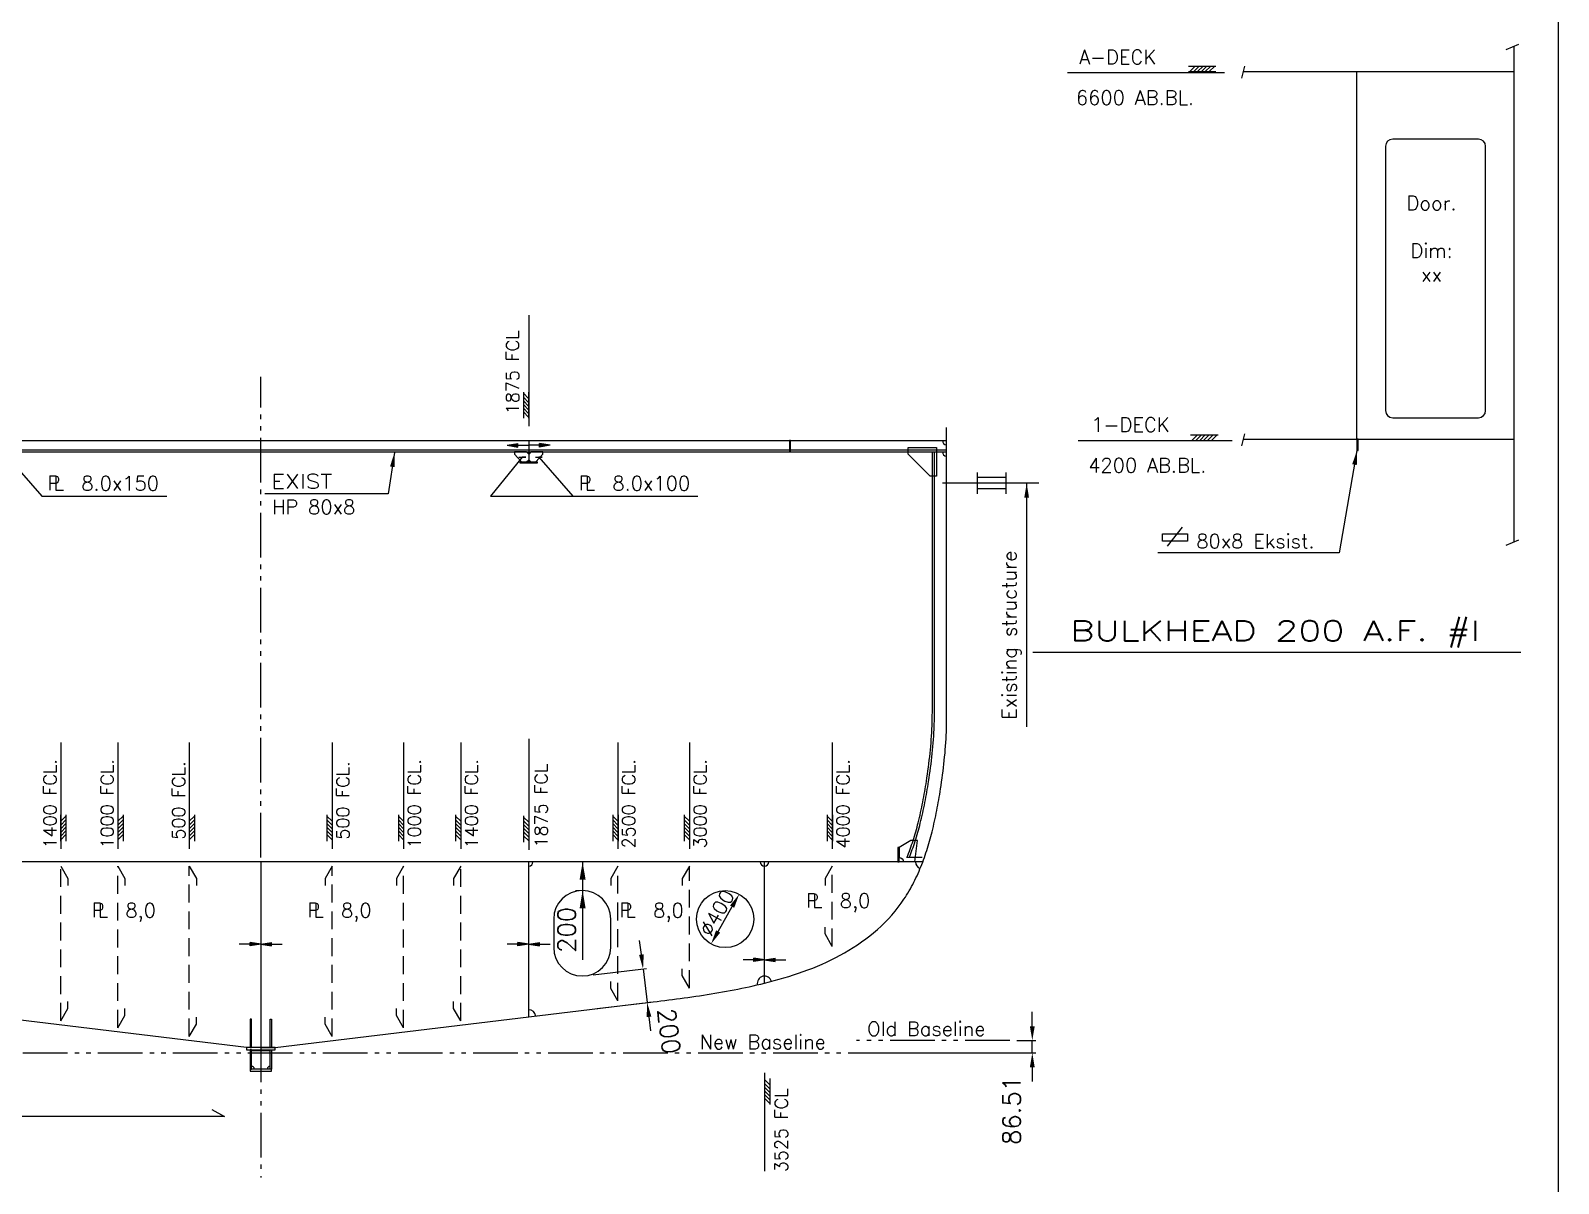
# Model space of a CAD drawing. Extents: x -86245 to 167090, y -69122 to 55245.
# Drawn here: x 30758 to 41450, y 7608 to 15678 of the extents above; entities that cross this region are included whole.
import ezdxf
from ezdxf.enums import TextEntityAlignment as Align

# ---------------------------------------------------------------- set-up
doc = ezdxf.new("R2010")
doc.units = 0
doc.header["$LTSCALE"] = 250
doc.linetypes.add('DASHED', pattern=[0.75, 0.5, -0.25])
doc.linetypes.add('PHANTOM', pattern=[2.1, 1.25, -0.2, 0.125, -0.2, 0.125, -0.2])
doc.layers.get('0').update_dxf_attribs({"linetype": 'CONTINUOUS'})
doc.layers.get('DEFPOINTS').update_dxf_attribs({"linetype": 'CONTINUOUS'})
for name, color, linetype in [('Kuttlinje', 6, 'CONTINUOUS'), ('Ramme', 7, 'CONTINUOUS'), ('S0CO1', 1, 'CONTINUOUS'), ('S0CO2', 2, 'CONTINUOUS'), ('S0CO5', 4, 'CONTINUOUS'), ('S0DA2', 2, 'DASHED'), ('S0DIM', 2, 'CONTINUOUS'), ('S0PH1', 1, 'PHANTOM'), ('S0TX2', 2, 'CONTINUOUS')]:
    doc.layers.add(name, color=color, linetype=linetype)
doc.styles.add('ROMANS', font='romans.shx', dxfattribs={"height": 125})
doc.dimstyles.new('MEDIUM', dxfattribs={"dimscale": 0.5, "dimtxt": 2, "dimasz": 2, "dimexe": 50, "dimexo": 100, "dimgap": 100, "dimtad": 1, "dimdsep": 46, "dimtxsty": 'ROMANS', "dimblk1": 'PIL-2', "dimblk2": 'PIL-3', "dimsah": 1, "dimcen": 200, "dimclrd": 1, "dimclre": 1, "dimclrt": 2, "dimazin": 2, "dimtfac": 1, "dimtmove": 0, "dimatfit": 3, "dimldrblk": 'PIL-3', "dimfxl": 1, "dimtvp": 100, "dimtolj": 1, "dimarcsym": 0})
doc.dimstyles.get("Standard").update_dxf_attribs({"dimscale": 50, "dimtxt": 125, "dimasz": 2, "dimexe": 0.5, "dimexo": 1, "dimgap": 1, "dimtad": 1, "dimdsep": 46, "dimtxsty": 'ROMANS', "dimcen": 1.5, "dimclrd": 1, "dimclre": 1, "dimclrt": 2, "dimazin": 2, "dimtfac": 1, "dimtmove": 2, "dimatfit": 3, "dimfxl": 1, "dimtvp": 100, "dimtolj": 1, "dimarcsym": 0})

# ---------------------------------------------------------------- blocks, each defined once
blk = doc.blocks.new('KJØL')
at = {"layer": 'S0CO1'}
blk.add_line((-65, -20), (65, -20), dxfattribs=at)
for points in [[(-75, 0), (-65, 0), (-65, 200), (-75, 200)], [(75, 0), (65, 0), (65, 200), (75, 200)]]:
    blk.add_lwpolyline(points, close=True, dxfattribs=at)
for centre, start, end in [((-65, -150), 0, 90), ((65, -150), 90, 180)]:
    blk.add_arc(centre, 20, start, end, dxfattribs=at)
at = {"layer": 'S0CO2'}
for points in [[(-100, -15), (100, -15), (100, 0), (-100, 0)], [(-75, -150), (-65, -150), (-65, -15), (-75, -15)], [(75, -150), (65, -150), (65, -15), (75, -15)], [(-75, -165), (75, -165), (75, -150), (-75, -150)]]:
    blk.add_lwpolyline(points, close=True, dxfattribs=at)
blk = doc.blocks.new('ST10005')
at = {"color": 1}
for p, q in [((0, 0), (2, 0.32)), ((0, 0), (2, -0.32)), ((0, 0), (4, 0)), ((2, 0.32), (2, -0.32))]:
    blk.add_line(p, q, dxfattribs=at)
blk.add_solid([(0, 0), (2, 0.32), (0, 0), (2, -0.32)], dxfattribs=at)
blk = doc.blocks.new('A$C60C17CDB')
at = {"layer": 'S0CO1', "yscale": 37.5, "zscale": 37.5, "rotation": 180}
for xscale in [37.5, -37.5]:
    blk.add_blockref('ST10005', (0, 0), dxfattribs=dict(at, xscale=xscale))
blk = doc.blocks.new('PLDIM2')
at = {"layer": 'S0TX2', "style": 'ROMANS'}
for s, p in [('P', (-19, 0)), ('L', (23, 0))]:
    blk.add_text(s, height=100, dxfattribs=at).set_placement(p)
blk.add_attdef('XX.X', (168, -1), '', height=100, dxfattribs=at)
blk = doc.blocks.new('*D67')
at = {"layer": 'DEFPOINTS', "color": 0, "transparency": 16777216}
for p in [(35717, 9633), (35520, 9285)]:
    blk.add_point(p, dxfattribs=at)
at = {"layer": 'S0CO1', "color": 1, "lineweight": -2, "transparency": 16777216}
blk.add_line((35569, 9372), (35668, 9546), dxfattribs=at)
at = {"layer": 'S0CO1', "color": 1, "transparency": 16777216}
for points in [[(35653, 9554), (35682, 9538), (35717, 9633)], [(35555, 9380), (35584, 9364), (35520, 9285)]]:
    blk.add_solid(points, dxfattribs=at)
at = {"layer": 'S0CO1', "color": 2, "transparency": 16777216, "insert": (35561, 9502), "char_height": 125, "attachment_point": 5, "rotation": 60.382, "style": 'ROMANS'}
blk.add_mtext('\\A1;{\\H0.8x;∅400}', dxfattribs=at)
blk = doc.blocks.new('*D68')
at = {"layer": 'DEFPOINTS', "color": 0, "transparency": 16777216}
for p in [(34644, 9062), (34673, 8826), (35073, 8874)]:
    blk.add_point(p, dxfattribs=at)
at = {"layer": 'S0CO1', "color": 1, "lineweight": -2, "transparency": 16777216}
for p, q in [((35032, 9210), (35020, 9310)), ((34694, 9068), (35069, 9114)), ((35044, 9111), (35073, 8874)), ((34722, 8832), (35098, 8877)), ((35085, 8775), (35097, 8676))]:
    blk.add_line(p, q, dxfattribs=at)
at = {"layer": 'S0CO1', "color": 1, "transparency": 16777216}
for points in [[(35049, 9212), (35016, 9208), (35044, 9111)], [(35102, 8777), (35069, 8773), (35073, 8874)]]:
    blk.add_solid(points, dxfattribs=at)
at = {"layer": 'S0CO1', "color": 2, "transparency": 16777216, "insert": (35226, 8674), "char_height": 125, "attachment_point": 5, "rotation": 276.9086, "style": 'ROMANS'}
blk.add_mtext('\\A1;200', dxfattribs=at)
blk = doc.blocks.new('PIL-2')
at = {"color": 0, "linetype": 'ByBlock'}
blk.add_line((0, 0), (-250, 0), dxfattribs=at)
blk.add_solid([(-125, 21), (-125, -21), (0, 0)], dxfattribs=at)
blk = doc.blocks.new('PIL-3')
at = {"color": 0, "linetype": 'ByBlock'}
blk.add_line((0, 0), (250, 0), dxfattribs=at)
blk.add_solid([(125, 21), (125, -21), (0, 0)], dxfattribs=at)
blk = doc.blocks.new('*D69')
at = {"layer": 'DEFPOINTS', "color": 0, "transparency": 16777216}
for p in [(34619, 9859), (34621, 9659), (34621, 9659)]:
    blk.add_point(p, dxfattribs=at)
at = {"layer": 'S0TX2', "color": 1, "lineweight": -2, "transparency": 16777216}
for p, q in [((34621, 9858), (34621, 9660)), ((34669, 9859), (34646, 9859)), ((34571, 9659), (34596, 9659)), ((34621, 9659), (34621, 9173))]:
    blk.add_line(p, q, dxfattribs=at)
for name, p, rotation in [('PIL-2', (34621, 9859), 90), ('PIL-3', (34621, 9659), 270)]:
    blk.add_blockref(name, p, dxfattribs=dict(at, rotation=rotation))
at = {"layer": 'S0TX2', "color": 2, "transparency": 16777216, "insert": (34509, 9383), "char_height": 125, "attachment_point": 5, "rotation": 90, "style": 'ROMANS'}
blk.add_mtext('\\A1;200', dxfattribs=at)
blk = doc.blocks.new('*X7')
at = {"color": 0}
for p, q in [((13410, 17177), (13450, 17217)), ((13439, 17177), (13479, 17217)), ((13467, 17177), (13507, 17217)), ((13495, 17177), (13535, 17217)), ((13523, 17177), (13563, 17217)), ((13552, 17177), (13592, 17217))]:
    blk.add_line(p, q, dxfattribs=at)
blk = doc.blocks.new('TYKK')
at = {"layer": 'S0CO1'}
for p, q in [((-2.04, 0.82), (2.04, 0.82)), ((-2.04, 0), (2.04, 0))]:
    blk.add_line(p, q, dxfattribs=at)
at = {"layer": 'S0CO1', "xscale": 0.0204, "yscale": 0.0204, "zscale": 0.0204}
blk.add_blockref('*X7', (-275.41, -350.41), dxfattribs=at)
blk = doc.blocks.new('FLST-2')
at = {"layer": 'S0TX2', "color": 1}
for p, q in [((-256, 101), (-256, 151)), ((-256, 151), (-81, 151)), ((-222, 65), (-117, 198)), ((-81, 151), (-81, 101)), ((-81, 101), (-256, 101))]:
    blk.add_line(p, q, dxfattribs=at)
at = {"layer": 'S0TX2', "style": 'ROMANS'}
blk.add_attdef('FL.ST', (-20, 50), '', height=100, dxfattribs=at)
blk = doc.blocks.new('pil')
at = {"layer": 'S0CO1', "yscale": 37.5, "zscale": 37.5, "rotation": 180}
for p, xscale in [((-150, 0), -37.5), ((150, 0), 37.5)]:
    blk.add_blockref('ST10005', p, dxfattribs=dict(at, xscale=xscale))
blk = doc.blocks.new('A$C0DED462C')
at = {"layer": 'S0CO5', "color": 8}
blk.add_lwpolyline([(-1100, 0), (-1100, -80), (-1092, -80), (-1092, 0)], close=True, dxfattribs=at)
blk = doc.blocks.new('ST10073')
at = {"layer": 'S0CO2'}
for p, q in [((1.49, 4), (-1.49, 4)), ((-0.79, 4), (-0.79, 0)), ((0.79, 4), (0.79, 0)), ((-1.49, 0), (1.49, 0))]:
    blk.add_line(p, q, dxfattribs=at)
blk = doc.blocks.new('*D101')
at = {"layer": 'DEFPOINTS', "color": 0, "transparency": 16777216}
for p in [(37610, 8609), (37768, 8609), (36578, 8522)]:
    blk.add_point(p, dxfattribs=at)
at = {"layer": 'S0CO1', "color": 1, "lineweight": -2, "transparency": 16777216}
for p, q in [((37768, 8709), (37768, 8809)), ((37660, 8609), (37793, 8609)), ((37768, 8522), (37768, 8609)), ((36628, 8522), (37793, 8522)), ((37768, 8422), (37768, 8322))]:
    blk.add_line(p, q, dxfattribs=at)
at = {"layer": 'S0CO1', "color": 1, "transparency": 16777216}
for points in [[(37751, 8709), (37785, 8709), (37768, 8609)], [(37751, 8422), (37785, 8422), (37768, 8522)]]:
    blk.add_solid(points, dxfattribs=at)
at = {"layer": 'S0CO1', "color": 2, "transparency": 16777216, "insert": (37624, 8119), "char_height": 125, "attachment_point": 5, "rotation": 90, "style": 'ROMANS'}
blk.add_mtext('\\A1;86.51', dxfattribs=at)
blk = doc.blocks.new('A$C286C6600')
at = {"layer": 'Kuttlinje', "linetype": 'ByBlock'}
blk.add_line((5445, -300), (4772, -300), dxfattribs=at)
at = {"layer": 'S0CO1', "color": 8}
for p, q in [((-4800, -65), (4800, -65)), ((-4800, -80), (4800, -80))]:
    blk.add_line(p, q, dxfattribs=at)
for points in [[(1875, -95), (1860, -80), (1775, -80), (1775, -95), (1825, -150), (1860, -150), (1875, -135)], [(1875, -135), (1890, -150), (1925, -150), (1975, -95), (1975, -80), (1890, -80), (1875, -95)]]:
    blk.add_lwpolyline(points, dxfattribs=at)
blk.add_lwpolyline([(4685, -250), (4530, -95), (4530, -50), (4730, -50), (4730, -250), (4685, -250)], close=True, dxfattribs=at)
for centre in [(4800, 0), (4800, -80)]:
    blk.add_arc(centre, 30, 180, 270, dxfattribs=at)
at = {"layer": 'S0CO2', "color": 8}
blk.add_lwpolyline([(1935, -160), (1815, -160), (1815, -150), (1935, -150)], close=True, dxfattribs=at)
at = {"layer": 'S0CO5', "color": 8}
for p, q in [((-4800, 0), (4800, 0)), ((1875, 0), (1875, -150))]:
    blk.add_line(p, q, dxfattribs=at)
blk.add_lwpolyline([(4800, -300), (4800, 90)], dxfattribs=at)
at = {"layer": 'S0DIM', "color": 1}
blk.add_line((1875, 878), (1875, 99), dxfattribs=at)
at = {"layer": 'S0TX2', "color": 1}
for points in [[(-1795, -116), (-1746, -116), (-1771, -116), (-1533, -389), (-657, -389)], [(1805, -116), (1854, -116), (1829, -116), (1608, -389), (2942, -389)], [(1922, -116), (1970, -116), (1945, -116), (2183, -389), (3059, -389)]]:
    blk.add_lwpolyline(points, dxfattribs=at)
at = {"layer": 'S0CO1'}
blk.add_blockref('A$C0DED462C', (4800, 0), dxfattribs=at)
at = {"layer": 'S0CO1', "color": 8}
blk.add_blockref('pil', (1875, -34), dxfattribs=at)
at = {"layer": 'S0CO1', "xscale": -50, "yscale": 50, "zscale": 50, "rotation": 270}
blk.add_blockref('ST10073', (5015, -300), dxfattribs=at)
at = {"layer": 'S0DIM', "extrusion": (0, 0, -1), "xscale": -45, "yscale": 45, "zscale": -45, "rotation": 90}
blk.add_blockref('TYKK', (-1838, 247), dxfattribs=at)
at = {"layer": 'S0TX2'}
ref = blk.add_blockref('PLDIM2', (-1473, -348), dxfattribs=at)
ref.add_attrib('XX.X', '8.0x150', (-1256, -350), dxfattribs={"height": 100, "style": 'ROMANS'})
ref = blk.add_blockref('PLDIM2', (2244, -348), dxfattribs=at)
ref.add_attrib('XX.X', '8.0x100', (2461, -350), dxfattribs={"height": 100, "style": 'ROMANS'})
at = {"layer": 'S0DIM', "style": 'ROMANS', "text_generation_flag": 6}
blk.add_text('1875 FCL', height=90, rotation=270, dxfattribs=at).set_placement((1807, 184))
at = {"layer": 'S0TX2', "style": 'ROMANS'}
blk.add_text('Existing structure', height=100, rotation=90, dxfattribs=at).set_placement((5289, -1955))
at = {"layer": 'S0CO1'}
blk.add_leader([(5360, -300), (5360, -2004)], dimstyle='STANDARD', override={"dimgap": 1, "dimtad": 0}, dxfattribs=at)

msp = doc.modelspace()

# ---------------------------------------------------------------- linework, layer by layer
at = {"layer": 'Ramme', "color": 6}
msp.add_lwpolyline([(0, 0), (41450, 0), (41450, 29100), (0, 29100)], close=True, dxfattribs=at)
at = {"layer": 'S0CO1'}
for p, q in [((41084.52, 15545.319), (41173.161, 15582.527)), ((41084.52, 12076.416), (41173.16, 12113.624)), ((36997.988, 9888.981), (36890.322, 9888.981)), ((36993.465, 9888.981), (36890.512, 9888.981)), ((36993.465, 9888.981), (36890.512, 9888.981))]:
    msp.add_line(p, q, dxfattribs=at)
at = {"layer": 'S0CO1', "flags": 128}
for points in [[(36890.322, 9888.981, 0.021310757), (36933.651, 10007.584, 0.014929), (36969.564, 10133.521, 0.014426), (37001.555, 10277.193, 0.009034), (37027.142, 10424.331, 0.011788), (37052.707, 10619.06, 0.017592), (37066.627, 10812.64, 0.005806), (37068.124, 10872.554, 0.003349), (37068.532, 10933.468), (37068.532, 12728.981)], [(36906.545, 9888.981, 0.020273013), (36947.947, 10003.042, 0.014929), (36984.105, 10129.84, 0.014426), (37016.284, 10274.357, 0.009034), (37041.964, 10422.028, 0.011788), (37067.621, 10617.458, 0.017592), (37081.617, 10812.091, 0.005806), (37083.123, 10872.353, 0.003349), (37083.532, 10933.468), (37083.532, 12728.981)]]:
    msp.add_lwpolyline(points, format="xyb", dxfattribs=at)
at = {"layer": 'S0CO1'}
for points in [[(38089.976, 12808.981), (39166.563, 12808.981)], [(30968.532, 9828.981), (31018.532, 9742.378), (31018.532, 9694.221)], [(31368.532, 9828.981), (31418.532, 9742.378), (31418.532, 9694.221)], [(31868.532, 9828.981), (31918.532, 9742.378), (31918.532, 9694.221)], [(32868.532, 9828.981), (32818.532, 9742.378), (32818.532, 9694.221)], [(33368.532, 9828.981), (33318.532, 9742.378), (33318.532, 9694.221)], [(33768.532, 9828.981), (33718.532, 9742.378), (33718.532, 9694.221)], [(34868.532, 9828.981), (34818.532, 9742.378), (34818.532, 9694.221)], [(35368.532, 9828.981), (35318.532, 9742.378), (35318.532, 9694.221)], [(36368.532, 9828.981), (36318.532, 9742.378), (36318.532, 9694.221)], [(36368.532, 9267.927), (36318.532, 9354.53), (36318.532, 9402.688)], [(35368.532, 8976.237), (35318.532, 9062.839), (35318.532, 9110.997)], [(34868.532, 8887.329), (34818.532, 8973.932), (34818.532, 9022.09)], [(30968.532, 8746.543), (31018.532, 8833.146), (31018.532, 8881.304)], [(33768.532, 8746.543), (33718.532, 8833.146), (33718.532, 8881.304)], [(31368.532, 8698.077), (31418.532, 8784.679), (31418.532, 8832.837)], [(31868.532, 8637.494), (31918.532, 8724.096), (31918.532, 8772.254)], [(32868.532, 8637.494), (32818.532, 8724.096), (32818.532, 8772.254)], [(33368.532, 8698.077), (33318.532, 8784.679), (33318.532, 8832.837)]]:
    msp.add_lwpolyline(points, dxfattribs=at)
msp.add_lwpolyline([(36836.107, 9858.981), (36836.107, 9958.981), (36828.107, 9958.981), (36828.107, 9858.981)], close=True, dxfattribs=at)
msp.add_lwpolyline([(36946.109, 9858.981), (36965.545, 10008.981), (36918.352, 10008.981), (36836.107, 9958.981), (36836.107, 9888.981, -0.414213562), (36866.107, 9858.981)], format="xyb", dxfattribs=at)
msp.add_lwpolyline([(34618.532, 9060.827), (34618.532, 9060.827, 0.414213562), (34818.532, 9260.827), (34818.532, 9458.981, 0.414213562), (34618.532, 9658.981), (34618.532, 9658.981, 0.414213562), (34418.532, 9458.981), (34418.532, 9260.827, 0.414213562)], format="xyb", close=True, dxfattribs=at)
msp.add_circle((35618.532, 9458.981), 200, dxfattribs=at)
for centre, radius, start, end in [((34243.532, 9858.981), 30, 270, 0), ((35893.532, 9858.981), 30, 180, 0), ((37001.521, 9858.981), 50, 180, 248.4368038), ((35893.532, 9010.326), 50, 14.4393112, 193.6048927), ((34243.532, 8773.878), 50, 7.0469186, 90)]:
    msp.add_arc(centre, radius, start, end, dxfattribs=at)
at = {"layer": 'S0CO2'}
msp.add_lwpolyline([(40290.087, 14917.986, 0.414213562), (40240.087, 14867.986), (40240.087, 13017.986, 0.414213562), (40290.087, 12967.986), (40890.087, 12967.986, 0.414213562), (40940.087, 13017.986), (40940.087, 14867.986, 0.414213562), (40890.087, 14917.986)], format="xyb", close=True, dxfattribs=at)
at = {"layer": 'S0CO5', "color": 8}
for p, q in [((39252.392, 15428.045), (39231.184, 15345.338)), ((39252.392, 12855.036), (39231.184, 12772.329)), ((39242.891, 12817.986), (41140.087, 12817.986))]:
    msp.add_line(p, q, dxfattribs=at)
at = {"layer": 'S0CO5'}
for p, q in [((40040.087, 12817.986), (40040.087, 15390.996)), ((37001.521, 9858.981), (27750.954, 9858.981)), ((32368.532, 9858.981), (32368.532, 8558.798)), ((34243.532, 8773.878), (34243.532, 9858.981)), ((35893.532, 9010.326), (35893.532, 9858.981))]:
    msp.add_line(p, q, dxfattribs=at)
msp.add_lwpolyline([(41140.087, 12099.741), (41140.087, 15568.644)], dxfattribs=at)
at = {"layer": 'S0CO5', "color": 8, "flags": 128}
msp.add_lwpolyline([(39242.891, 15390.996), (41140.087, 15390.996)], dxfattribs=at)
at = {"layer": 'S0CO5', "color": 8}
msp.add_lwpolyline([(40040.087, 12817.986), (40040.087, 12737.986), (40048.087, 12737.986), (40048.087, 12817.986)], close=True, dxfattribs=at)
at = {"layer": 'S0CO5'}
for points in [[(32368.532, 8558.798), (32268.532, 8558.808), (29702.704, 8869.699, -0.001458), (29486.568, 8896.53, -0.006458), (29270.884, 8926.781, -0.008954), (29056.251, 8963.66, -0.013947), (28843.532, 9010.326, -0.023093), (28572.443, 9091.233, -0.039936), (28313.671, 9205.566, -0.04832), (28079.326, 9363.3, -0.065241), (27886.462, 9569.699, -0.031746), (27814.013, 9685.84, -0.025015), (27755.181, 9809.438, -0.021649), (27708.107, 9938.02, -0.014929), (27670.558, 10069.699, -0.014426), (27637.313, 10219.002, -0.009034), (27611.107, 10369.699, -0.011788), (27584.928, 10569.102, -0.017592), (27570.504, 10769.699, -0.005806), (27568.948, 10831.934, -0.003349), (27568.532, 10894.187), (27568.531, 12508.981)], [(32368.532, 8558.798), (32468.532, 8558.808), (35034.359, 8869.699, 0.001458), (35250.496, 8896.53, 0.006458), (35466.179, 8926.781, 0.008954), (35680.812, 8963.66, 0.013947), (35893.532, 9010.326, 0.023093), (36164.621, 9091.233, 0.039936), (36423.393, 9205.566, 0.04832), (36657.737, 9363.3, 0.065241), (36850.602, 9569.699, 0.031746), (36923.05, 9685.84, 0.025015), (36981.882, 9809.438, 0.021649), (37028.956, 9938.02, 0.014929), (37066.506, 10069.699, 0.014426), (37099.75, 10219.002, 0.009034), (37125.957, 10369.699, 0.011788), (37152.135, 10569.102, 0.017592), (37166.56, 10769.699, 0.005806), (37168.115, 10831.934, 0.003349), (37168.532, 10894.187), (37168.532, 12508.981)]]:
    msp.add_lwpolyline(points, format="xyb", dxfattribs=at)
at = {"layer": 'S0DA2'}
for p, q in [((30968.532, 8746.543), (30968.532, 9828.981)), ((31368.532, 8698.077), (31368.532, 9828.981)), ((31868.532, 8637.494), (31868.532, 9828.981)), ((32868.532, 8637.494), (32868.532, 9828.981)), ((33368.532, 8698.077), (33368.532, 9828.981)), ((33768.532, 8746.543), (33768.532, 9828.981)), ((34868.532, 8887.329), (34868.532, 9828.981)), ((35368.532, 8976.237), (35368.532, 9828.981)), ((36368.532, 9267.927), (36368.532, 9828.981))]:
    msp.add_line(p, q, dxfattribs=at)
at = {"layer": 'S0DIM', "color": 1}
for p, q in [((30968.532, 10695.651), (30968.532, 9949.777)), ((31368.532, 10695.651), (31368.532, 9949.777)), ((31868.532, 10695.651), (31868.532, 9949.777)), ((32868.532, 10695.651), (32868.532, 9949.777)), ((33368.532, 10695.651), (33368.532, 9949.777)), ((33768.532, 10695.651), (33768.532, 9949.777)), ((34243.532, 10721.352), (34243.532, 9942.376)), ((34868.532, 10695.651), (34868.532, 9949.777)), ((35368.532, 10695.651), (35368.532, 9949.777)), ((36368.532, 10695.651), (36368.532, 9949.777)), ((35893.532, 8381.703), (35893.532, 7694.312))]:
    msp.add_line(p, q, dxfattribs=at)
at = {"layer": 'S0PH1'}
for p, q in [((32368.532, 9890.02), (32368.532, 13253.496)), ((32368.532, 8628.622), (32368.532, 7650.561)), ((37609.784, 8608.981), (36537.758, 8608.981)), ((27554.098, 8522.476), (37378.664, 8522.476))]:
    msp.add_line(p, q, dxfattribs=at)
at = {"layer": 'S0TX2', "color": 1}
for p, q in [((39112.128, 15381.99), (38015.485, 15381.99)), ((37770.951, 11327.058), (41186.298, 11327.058))]:
    msp.add_line(p, q, dxfattribs=at)
msp.add_lwpolyline([(32027.35, 8127.044), (32113.952, 8077.044), (30564.727, 8077.044, -1), (30422.336, 8077.044), (28914.727, 8077.044, -1), (28772.336, 8077.044), (28183.82, 8077.044), (28270.422, 8027.044)], format="xyb", dxfattribs=at)

# ---------------------------------------------------------------- block references
at = {"layer": 'S0CO1'}
for name, p in [('A$C286C6600', (32368.532, 12808.981)), ('A$C60C17CDB', (32368.532, 9283.365)), ('A$C60C17CDB', (35893.532, 9173.903)), ('KJØL', (32368.532, 8558.798))]:
    msp.add_blockref(name, p, dxfattribs=at)
at = {"layer": 'S0CO1', "xscale": -1}
msp.add_blockref('A$C60C17CDB', (34243.532, 9283.365), dxfattribs=at)
at = {"layer": 'S0DIM', "extrusion": (0, 0, -1), "yscale": 45, "zscale": -45}
for p, xscale, rotation in [((-31005.252, 10097.025), 45, 270), ((-31405.252, 10097.025), 45, 270), ((-31905.252, 10097.025), 45, 270), ((-32831.812, 10097.025), -45, 90), ((-33331.812, 10097.025), -45, 90), ((-33731.812, 10097.025), -45, 90), ((-34206.812, 10089.624), -45, 90), ((-34831.812, 10097.025), -45, 90), ((-35331.812, 10097.025), -45, 90), ((-36331.812, 10097.025), -45, 90), ((-35893.532, 8251.776), -45, 90)]:
    msp.add_blockref('TYKK', p, dxfattribs=dict(at, xscale=xscale, rotation=rotation))
at = {"layer": 'S0TX2', "xscale": 47.25, "yscale": 47.25, "zscale": 47.25}
for p in [(38956.701, 15390.996), (38972.421, 12808.981)]:
    msp.add_blockref('TYKK', p, dxfattribs=at)
at = {"layer": 'S0TX2'}
msp.add_blockref('FLST-2', (38935.433, 12003.959), dxfattribs=at).add_auto_attribs({'FL.ST': '80x8 Eksist.'})
ref = msp.add_blockref('PLDIM2', (36203.478, 9538.923), dxfattribs=at)
ref.add_attrib('XX.X', '8,0', (36420.474, 9537.464), dxfattribs={"height": 100, "style": 'ROMANS'})
ref = msp.add_blockref('PLDIM2', (31203.955, 9471.562), dxfattribs=at)
ref.add_attrib('XX.X', '8,0', (31420.951, 9470.103), dxfattribs={"height": 100, "style": 'ROMANS'})
ref = msp.add_blockref('PLDIM2', (32713.103, 9471.562), dxfattribs=at)
ref.add_attrib('XX.X', '8,0', (32930.099, 9470.103), dxfattribs={"height": 100, "style": 'ROMANS'})
ref = msp.add_blockref('PLDIM2', (34897.846, 9471.562), dxfattribs=at)
ref.add_attrib('XX.X', '8,0', (35114.842, 9470.103), dxfattribs={"height": 100, "style": 'ROMANS'})

# ---------------------------------------------------------------- texts
at = {"layer": 'S0DIM', "style": 'ROMANS', "text_generation_flag": 6}
for s, p in [('1400 FCL.', (30938.781, 9953.501)), ('1000 FCL.', (31338.781, 9953.501)), (' 500 FCL.', (31838.781, 9953.501)), (' 500 FCL.', (32988.282, 9953.501)), ('1000 FCL.', (33488.282, 9953.501)), ('1400 FCL.', (33888.282, 9953.501)), ('1875 FCL', (34376.057, 9960.256)), ('2500 FCL.', (34988.282, 9953.501)), ('3000 FCL.', (35488.282, 9953.501)), ('4000 FCL.', (36488.282, 9953.501)), ('3525 FCL', (36056.321, 7687.265))]:
    msp.add_text(s, height=90, rotation=270, dxfattribs=at).set_placement(p)
at = {"layer": 'S0DIM', "style": 'ROMANS'}
msp.add_text('New Baseline', height=100, dxfattribs=at).set_placement((35439.808, 8549.236))
at = {"layer": 'S0TX2', "style": 'ROMANS'}
for s, p in [('A-DECK', (38095.347, 15442.248)), ('6600 AB.BL.', (38073.045, 15158.506)), ('1-DECK', (38180.741, 12869.239)), ('4200 AB.BL.', (38159.082, 12585.496)), ('Old Baseline', (36611.96, 8640.745))]:
    msp.add_text(s, height=100, dxfattribs=at).set_placement(p)
at = {"layer": 'S0TX2', "style": 'ROMANS', "width": 1.2}
msp.add_text('EXIST', height=100, dxfattribs=at).set_placement((32654.531, 12522.262), align=Align.MIDDLE)
at = {"layer": 'S0TX2', "color": 4, "style": 'ROMANS', "width": 1.35}
msp.add_text('BULKHEAD 200 A.F. #I', height=140, dxfattribs=at).set_placement((39466.775, 11466.77), align=Align.MIDDLE)
at = {"layer": 'S0TX2', "char_height": 100, "attachment_point": 1, "style": 'ROMANS'}
for s, width, gutter_width, insert in [('\\pxqc;Door.\\P\\PDim:\\Pxx', 815.4318, 625, (40154.263, 14520.531)), ('HP 80x8', 2415.77259, 500, (32447.372, 12393.506))]:
    msp.add_mtext_dynamic_manual_height_columns(s, width=width, gutter_width=gutter_width, heights=[0], dxfattribs=dict(at, insert=insert))

# ---------------------------------------------------------------- dimensions: what is measured, and where the dimension line sits
at = {"layer": 'S0CO1'}
dim = msp.add_diameter_dim_2p(p1=(35519.689, 9285.113), p2=(35717.375, 9632.849), text='{\\H0.8x;<>}', dimstyle='STANDARD', dxfattribs=at)
dim.commit()
dim.dimension.update_dxf_attribs({"geometry": '*D67', "text_midpoint": (35560.569, 9502.086), "dimtype": 163})
dim = msp.add_linear_dim(base=(35073.123, 8874.396), p1=(34643.934, 9062.447), p2=(34672.6, 8825.866), angle=276.9086343, text='200', dimstyle='STANDARD', override={"dimfxl": 100}, dxfattribs=at)
dim.commit()
dim.dimension.update_dxf_attribs({"geometry": '*D68', "text_midpoint": (35225.812, 8673.835), "dimtype": 161})
dim = msp.add_linear_dim(base=(37768.0105, 8608.9809), p1=(36578.4969, 8522.4757), p2=(37609.7839, 8608.9809), angle=90, dimstyle='STANDARD', dxfattribs=at)
dim.commit()
dim.dimension.update_dxf_attribs({"geometry": '*D101', "text_midpoint": (37624.1681, 8118.9468), "dimtype": 160})
at = {"layer": 'S0TX2'}
dim = msp.add_linear_dim(base=(34621.308, 9658.981), p1=(34618.532, 9858.981), p2=(34621.308, 9658.981), angle=90, dimstyle='MEDIUM', dxfattribs=at)
dim.commit()
dim.dimension.update_dxf_attribs({"geometry": '*D69', "text_midpoint": (34621.308, 9383.243), "dimtype": 160})

# ---------------------------------------------------------------- leaders
at = {"layer": 'S0CO1'}
for points in [[(40040.087, 12737.986), (39915.24, 12023.238), (38646.535, 12023.238)], [(33304.429, 12723.736), (33260.717, 12434.946), (32396.648, 12434.946)]]:
    msp.add_leader(points, dimstyle='STANDARD', override={"dimgap": 1, "dimtad": 0}, dxfattribs=at)

doc.saveas('drawing.dxf')
